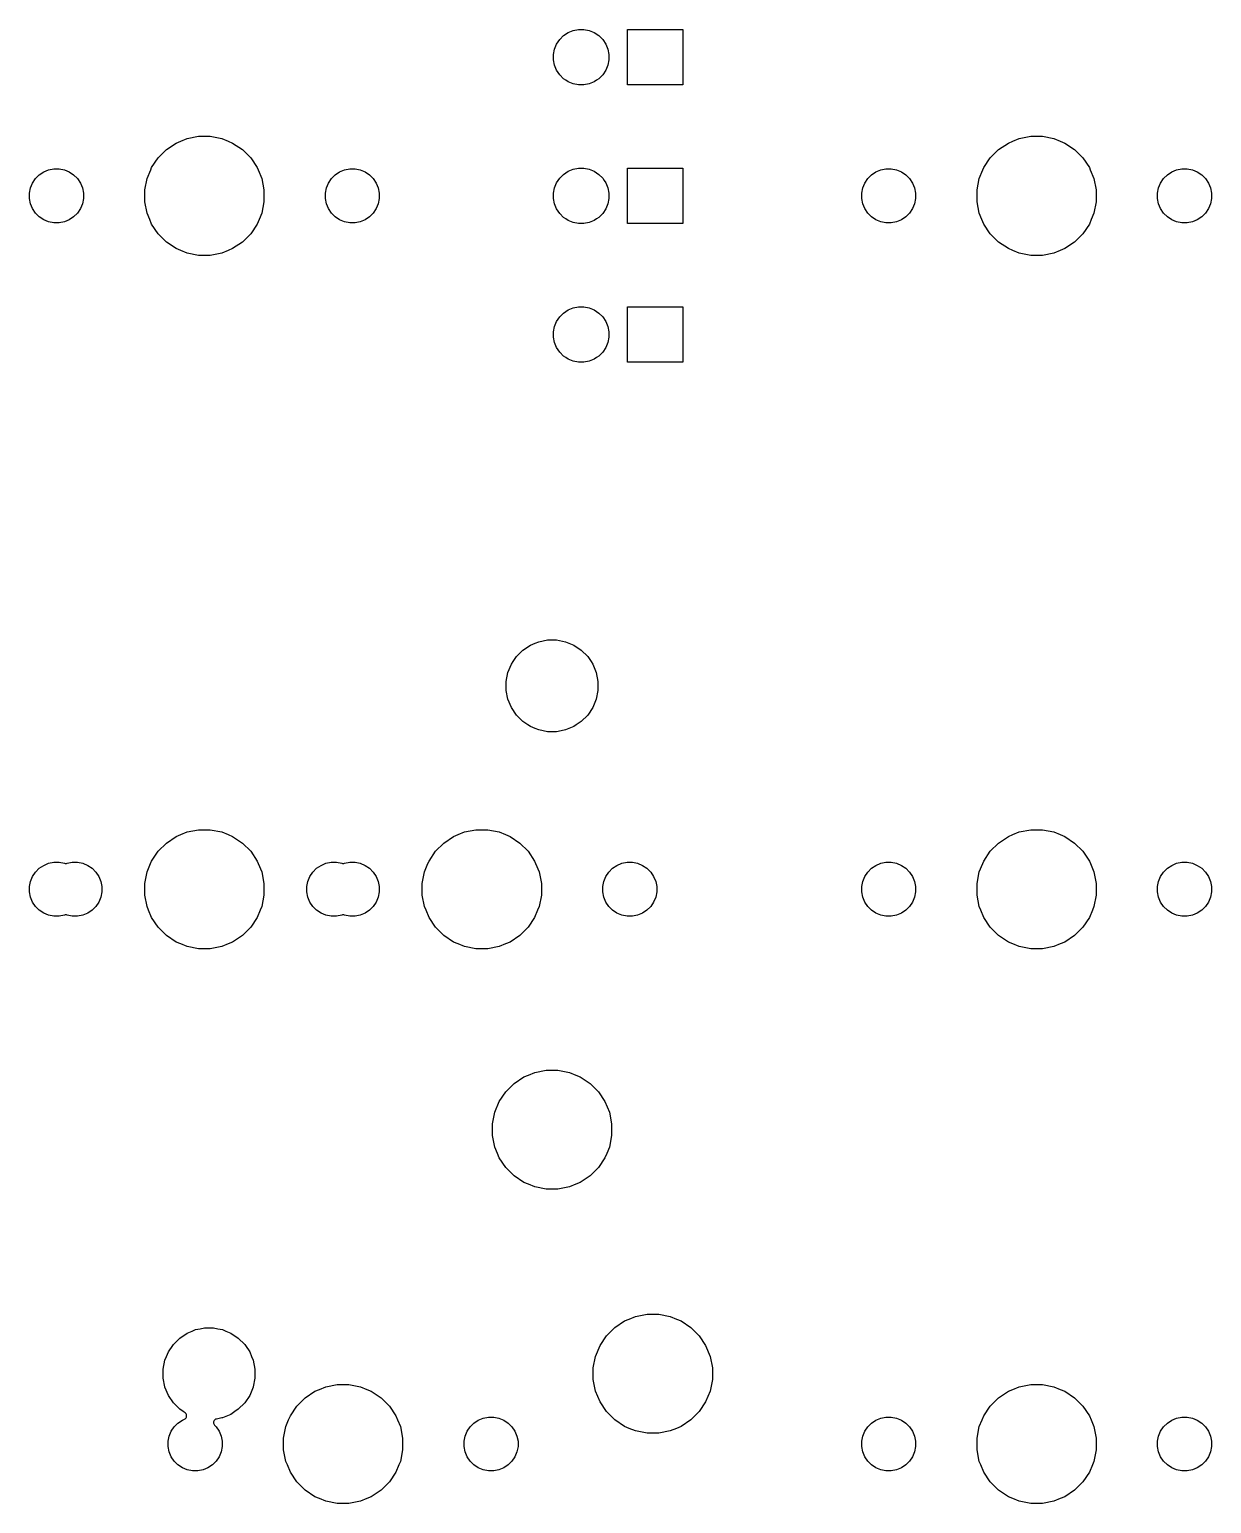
# Model space of a CAD drawing. Extents: x -9 to 373, y -109 to 13.
# Drawn here: x 332.1 to 372.7, y -44.9 to 5.7 of the extents above; entities that cross this region are included whole.
import ezdxf

# ---------------------------------------------------------------- set-up
doc = ezdxf.new("R2010")
doc.units = 0
doc.layers.add('BLACK', color=7, linetype='CONTINUOUS')

msp = doc.modelspace()

# ---------------------------------------------------------------- linework, layer by layer
at = {"layer": 'BLACK', "linetype": 'CONTINUOUS'}
for p, q in [((350.469, 5.50119), (350.625, 5.60527)), ((350.625, 5.60527), (350.798, 5.67695)), ((350.625, 5.60527), (350.625, 5.60527)), ((350.798, 5.67695), (350.982, 5.7135)), ((350.982, 5.7135), (351.169, 5.7135)), ((351.169, 5.7135), (351.353, 5.67695)), ((351.353, 5.67695), (351.526, 5.60527)), ((351.526, 5.60527), (351.526, 5.60527)), ((351.526, 5.60527), (351.682, 5.50119)), ((352.665, 3.8115), (352.665, 5.7135)), ((352.665, 5.7135), (354.567, 5.7135)), ((354.567, 5.7135), (354.567, 3.8115)), ((350.161, 5.03989), (350.233, 5.21297)), ((350.233, 5.21297), (350.337, 5.36872)), ((350.337, 5.36873), (350.469, 5.50119)), ((350.337, 5.36872), (350.337, 5.36873)), ((351.682, 5.50119), (351.814, 5.36873)), ((351.814, 5.36873), (351.814, 5.36872)), ((351.814, 5.36872), (351.918, 5.21297)), ((351.918, 5.21297), (351.99, 5.03989)), ((350.125, 4.85617), (350.161, 5.03989)), ((350.125, 4.66883), (350.125, 4.85617)), ((350.161, 4.4851), (350.125, 4.66883)), ((351.99, 5.03989), (352.027, 4.85617)), ((352.027, 4.66883), (351.99, 4.4851)), ((352.027, 4.85617), (352.027, 4.66883)), ((350.233, 4.31203), (350.161, 4.4851)), ((350.337, 4.15627), (350.233, 4.31203)), ((350.233, 4.31203), (350.233, 4.31203)), ((350.469, 4.02381), (350.337, 4.15627)), ((351.814, 4.15627), (351.682, 4.02381)), ((351.918, 4.31203), (351.814, 4.15627)), ((351.99, 4.4851), (351.918, 4.31203)), ((351.918, 4.31203), (351.918, 4.31203)), ((350.548, 3.97142), (350.469, 4.02381)), ((350.625, 3.91973), (350.548, 3.97142)), ((350.798, 3.84805), (350.625, 3.91973)), ((350.982, 3.8115), (350.798, 3.84805)), ((351.169, 3.8115), (350.982, 3.8115)), ((351.353, 3.84805), (351.169, 3.8115)), ((351.526, 3.91973), (351.353, 3.84805)), ((351.603, 3.97142), (351.526, 3.91973)), ((351.682, 4.02381), (351.603, 3.97142)), ((354.567, 3.8115), (352.665, 3.8115)), ((337.541, 1.96632), (337.936, 2.0449)), ((337.936, 2.0449), (338.339, 2.0449)), ((338.339, 2.0449), (338.734, 1.96632)), ((366.116, 1.96632), (366.511, 2.0449)), ((366.511, 2.0449), (366.914, 2.0449)), ((366.914, 2.0449), (367.309, 1.96632)), ((336.549, 1.30355), (336.834, 1.58838)), ((336.834, 1.58838), (337.169, 1.81217)), ((337.169, 1.81217), (337.323, 1.87602)), ((337.323, 1.87602), (337.541, 1.96632)), ((338.734, 1.96632), (338.952, 1.87602)), ((338.952, 1.87602), (339.106, 1.81217)), ((339.106, 1.81217), (339.441, 1.58838)), ((339.441, 1.58838), (339.726, 1.30355)), ((365.124, 1.30355), (365.409, 1.58838)), ((365.409, 1.58838), (365.744, 1.81217)), ((365.744, 1.81217), (365.898, 1.87602)), ((365.898, 1.87602), (366.116, 1.96632)), ((367.309, 1.96632), (367.527, 1.87602)), ((367.527, 1.87602), (367.681, 1.81217)), ((367.681, 1.81217), (368.016, 1.58838)), ((368.016, 1.58838), (368.301, 1.30355)), ((336.325, 0.968623), (336.549, 1.30355)), ((339.726, 1.30355), (339.95, 0.968623)), ((364.9, 0.968623), (365.124, 1.30355)), ((368.301, 1.30355), (368.525, 0.968623)), ((332.237, 0.438626), (332.338, 0.590291)), ((332.338, 0.590291), (332.467, 0.719272)), ((332.467, 0.719272), (332.619, 0.820611)), ((332.619, 0.820611), (332.787, 0.890415)), ((332.787, 0.890415), (332.966, 0.926)), ((332.966, 0.926), (333.149, 0.926)), ((333.149, 0.926), (333.328, 0.890415)), ((333.328, 0.890415), (333.496, 0.820611)), ((333.496, 0.820611), (333.648, 0.719272)), ((333.648, 0.719272), (333.777, 0.590291)), ((333.777, 0.590291), (333.878, 0.438626)), ((336.093, 0.201406), (336.171, 0.596474)), ((336.171, 0.596474), (336.293, 0.890414)), ((336.293, 0.890414), (336.325, 0.968623)), ((339.95, 0.968623), (339.982, 0.890414)), ((339.982, 0.890414), (340.104, 0.596474)), ((340.104, 0.596474), (340.182, 0.201406)), ((342.397, 0.438626), (342.498, 0.590291)), ((342.498, 0.590291), (342.627, 0.719272)), ((342.627, 0.719272), (342.779, 0.820611)), ((342.779, 0.820611), (342.947, 0.890415)), ((342.947, 0.890415), (343.126, 0.926)), ((343.126, 0.926), (343.309, 0.926)), ((343.309, 0.926), (343.488, 0.890415)), ((343.488, 0.890415), (343.656, 0.820611)), ((343.656, 0.820611), (343.808, 0.719272)), ((343.808, 0.719272), (343.937, 0.590291)), ((343.937, 0.590291), (344.038, 0.438626)), ((350.233, 0.450466), (350.285, 0.527818)), ((350.285, 0.527818), (350.337, 0.606227)), ((350.337, 0.606227), (350.469, 0.73869)), ((350.469, 0.73869), (350.625, 0.842765)), ((350.625, 0.842766), (350.798, 0.914454)), ((350.625, 0.842765), (350.625, 0.842766)), ((350.798, 0.914454), (350.982, 0.951)), ((350.982, 0.951), (351.169, 0.951)), ((351.169, 0.951), (351.353, 0.914454)), ((351.353, 0.914454), (351.526, 0.842766)), ((351.526, 0.842766), (351.526, 0.842765)), ((351.526, 0.842765), (351.682, 0.73869)), ((351.682, 0.73869), (351.814, 0.606227)), ((351.814, 0.606227), (351.867, 0.527818)), ((351.867, 0.527818), (351.918, 0.450466)), ((352.665, -0.951), (352.665, 0.951)), ((352.665, 0.951), (354.567, 0.951)), ((354.567, 0.951), (354.567, -0.951)), ((360.812, 0.438626), (360.913, 0.590291)), ((360.913, 0.590291), (361.042, 0.719272)), ((361.042, 0.719272), (361.194, 0.820611)), ((361.194, 0.820611), (361.362, 0.890415)), ((361.362, 0.890415), (361.541, 0.926)), ((361.541, 0.926), (361.724, 0.926)), ((361.724, 0.926), (361.903, 0.890415)), ((361.903, 0.890415), (362.071, 0.820611)), ((362.071, 0.820611), (362.223, 0.719272)), ((362.223, 0.719272), (362.352, 0.590291)), ((362.352, 0.590291), (362.453, 0.438626)), ((364.668, 0.201406), (364.746, 0.596474)), ((364.746, 0.596474), (364.868, 0.890414)), ((364.868, 0.890414), (364.9, 0.968623)), ((368.525, 0.968623), (368.557, 0.890414)), ((368.557, 0.890414), (368.679, 0.596474)), ((368.679, 0.596474), (368.757, 0.201406)), ((370.972, 0.438626), (371.073, 0.590291)), ((371.073, 0.590291), (371.202, 0.719272)), ((371.202, 0.719272), (371.354, 0.820611)), ((371.354, 0.820611), (371.522, 0.890415)), ((371.522, 0.890415), (371.701, 0.926)), ((371.701, 0.926), (371.884, 0.926)), ((371.884, 0.926), (372.063, 0.890415)), ((372.063, 0.890415), (372.231, 0.820611)), ((372.231, 0.820611), (372.383, 0.719272)), ((372.383, 0.719272), (372.512, 0.590291)), ((372.512, 0.590291), (372.613, 0.438626)), ((332.131, 0.091203), (332.167, 0.270104)), ((332.131, -0.091203), (332.131, 0.091203)), ((332.167, 0.270104), (332.237, 0.438626)), ((333.878, 0.438626), (333.948, 0.270104)), ((333.948, 0.270104), (333.983, 0.091203)), ((333.983, 0.091203), (333.983, -0.091203)), ((336.093, -0.201406), (336.093, 0.201406)), ((340.182, 0.201406), (340.182, -0.201406)), ((342.291, 0.091203), (342.327, 0.270104)), ((342.291, -0.091203), (342.291, 0.091203)), ((342.327, 0.270104), (342.397, 0.438626)), ((344.038, 0.438626), (344.108, 0.270104)), ((344.108, 0.270104), (344.143, 0.091203)), ((344.143, 0.091203), (344.143, -0.091203)), ((350.125, 0.093667), (350.161, 0.277395)), ((350.125, -0.093667), (350.125, 0.093667)), ((350.161, 0.277395), (350.233, 0.450466)), ((351.918, 0.450466), (351.99, 0.277395)), ((351.99, 0.277395), (352.027, 0.093667)), ((352.027, 0.093667), (352.027, -0.093667)), ((360.707, 0.091203), (360.742, 0.270104)), ((360.707, -0.091203), (360.707, 0.091203)), ((360.742, 0.270104), (360.812, 0.438626)), ((362.453, 0.438626), (362.523, 0.270104)), ((362.523, 0.270104), (362.558, 0.091203)), ((362.558, 0.091203), (362.558, -0.091203)), ((364.668, -0.201406), (364.668, 0.201406)), ((368.757, 0.201406), (368.757, -0.201406)), ((370.866, 0.091203), (370.902, 0.270104)), ((370.866, -0.091203), (370.866, 0.091203)), ((370.902, 0.270104), (370.972, 0.438626)), ((372.613, 0.438626), (372.683, 0.270104)), ((372.683, 0.270104), (372.719, 0.091203)), ((372.719, 0.091203), (372.719, -0.091203)), ((332.167, -0.270104), (332.131, -0.091203)), ((332.237, -0.438626), (332.167, -0.270104)), ((332.338, -0.590291), (332.237, -0.438626)), ((333.878, -0.438626), (333.777, -0.590291)), ((333.948, -0.270104), (333.878, -0.438626)), ((333.983, -0.091203), (333.948, -0.270104)), ((336.171, -0.596474), (336.093, -0.201406)), ((340.182, -0.201406), (340.104, -0.596474)), ((342.327, -0.270104), (342.291, -0.091203)), ((342.397, -0.438626), (342.327, -0.270104)), ((342.498, -0.590291), (342.397, -0.438626)), ((344.038, -0.438626), (343.937, -0.590291)), ((344.108, -0.270104), (344.038, -0.438626)), ((344.143, -0.091203), (344.108, -0.270104)), ((350.161, -0.277395), (350.125, -0.093667)), ((350.233, -0.450466), (350.161, -0.277395)), ((350.233, -0.450467), (350.233, -0.450466)), ((350.337, -0.606227), (350.233, -0.450467)), ((351.918, -0.450467), (351.814, -0.606227)), ((351.99, -0.277395), (351.918, -0.450466)), ((351.918, -0.450466), (351.918, -0.450467)), ((352.027, -0.093667), (351.99, -0.277395)), ((360.742, -0.270104), (360.707, -0.091203)), ((360.812, -0.438626), (360.742, -0.270104)), ((360.913, -0.590291), (360.812, -0.438626)), ((362.453, -0.438626), (362.352, -0.590291)), ((362.523, -0.270104), (362.453, -0.438626)), ((362.558, -0.091203), (362.523, -0.270104)), ((364.746, -0.596474), (364.668, -0.201406)), ((368.757, -0.201406), (368.679, -0.596474)), ((370.902, -0.270104), (370.866, -0.091203)), ((370.972, -0.438626), (370.902, -0.270104)), ((371.073, -0.590291), (370.972, -0.438626)), ((372.613, -0.438626), (372.512, -0.590291)), ((372.683, -0.270104), (372.613, -0.438626)), ((372.719, -0.091203), (372.683, -0.270104)), ((332.467, -0.719272), (332.338, -0.590291)), ((332.619, -0.820611), (332.467, -0.719272)), ((332.787, -0.890415), (332.619, -0.820611)), ((332.966, -0.926), (332.787, -0.890415)), ((333.149, -0.926), (332.966, -0.926)), ((333.328, -0.890415), (333.149, -0.926)), ((333.496, -0.820611), (333.328, -0.890415)), ((333.648, -0.719272), (333.496, -0.820611)), ((333.777, -0.590291), (333.648, -0.719272)), ((336.261, -0.814474), (336.171, -0.596474)), ((336.325, -0.968623), (336.261, -0.814474)), ((336.549, -1.30355), (336.325, -0.968623)), ((339.95, -0.968623), (339.726, -1.30355)), ((340.014, -0.814474), (339.95, -0.968623)), ((340.104, -0.596474), (340.014, -0.814474)), ((342.627, -0.719272), (342.498, -0.590291)), ((342.779, -0.820611), (342.627, -0.719272)), ((342.947, -0.890415), (342.779, -0.820611)), ((343.126, -0.926), (342.947, -0.890415)), ((343.309, -0.926), (343.126, -0.926)), ((343.488, -0.890415), (343.309, -0.926)), ((343.656, -0.820611), (343.488, -0.890415)), ((343.808, -0.719272), (343.656, -0.820611)), ((343.937, -0.590291), (343.808, -0.719272)), ((350.469, -0.73869), (350.337, -0.606227)), ((350.548, -0.791081), (350.469, -0.73869)), ((350.625, -0.842766), (350.548, -0.791081)), ((350.798, -0.914454), (350.625, -0.842766)), ((350.982, -0.951), (350.798, -0.914454)), ((351.169, -0.951), (350.982, -0.951)), ((351.353, -0.914454), (351.169, -0.951)), ((351.526, -0.842766), (351.353, -0.914454)), ((351.603, -0.791081), (351.526, -0.842766)), ((351.682, -0.73869), (351.603, -0.791081)), ((351.814, -0.606227), (351.682, -0.73869)), ((354.567, -0.951), (352.665, -0.951)), ((361.042, -0.719272), (360.913, -0.590291)), ((361.194, -0.820611), (361.042, -0.719272)), ((361.362, -0.890415), (361.194, -0.820611)), ((361.541, -0.926), (361.362, -0.890415)), ((361.724, -0.926), (361.541, -0.926)), ((361.903, -0.890415), (361.724, -0.926)), ((362.071, -0.820611), (361.903, -0.890415)), ((362.223, -0.719272), (362.071, -0.820611)), ((362.352, -0.590291), (362.223, -0.719272)), ((364.836, -0.814474), (364.746, -0.596474)), ((364.9, -0.968623), (364.836, -0.814474)), ((365.124, -1.30355), (364.9, -0.968623)), ((368.525, -0.968623), (368.301, -1.30355)), ((368.589, -0.814474), (368.525, -0.968623)), ((368.679, -0.596474), (368.589, -0.814474)), ((371.202, -0.719272), (371.073, -0.590291)), ((371.354, -0.820611), (371.202, -0.719272)), ((371.522, -0.890415), (371.354, -0.820611)), ((371.701, -0.926), (371.522, -0.890415)), ((371.884, -0.926), (371.701, -0.926)), ((372.063, -0.890415), (371.884, -0.926)), ((372.231, -0.820611), (372.063, -0.890415)), ((372.383, -0.719272), (372.231, -0.820611)), ((372.512, -0.590291), (372.383, -0.719272)), ((336.834, -1.58838), (336.549, -1.30355)), ((339.726, -1.30355), (339.441, -1.58838)), ((365.409, -1.58838), (365.124, -1.30355)), ((368.301, -1.30355), (368.016, -1.58838)), ((337.169, -1.81217), (336.834, -1.58838)), ((337.323, -1.87602), (337.169, -1.81217)), ((337.541, -1.96632), (337.323, -1.87602)), ((337.936, -2.0449), (337.541, -1.96632)), ((338.734, -1.96632), (338.339, -2.0449)), ((338.952, -1.87602), (338.734, -1.96632)), ((339.106, -1.81217), (338.952, -1.87602)), ((339.441, -1.58838), (339.106, -1.81217)), ((365.744, -1.81217), (365.409, -1.58838)), ((365.898, -1.87602), (365.744, -1.81217)), ((366.116, -1.96632), (365.898, -1.87602)), ((366.511, -2.0449), (366.116, -1.96632)), ((367.309, -1.96632), (366.914, -2.0449)), ((367.527, -1.87602), (367.309, -1.96632)), ((367.681, -1.81217), (367.527, -1.87602)), ((368.016, -1.58838), (367.681, -1.81217)), ((338.339, -2.0449), (337.936, -2.0449)), ((366.914, -2.0449), (366.511, -2.0449)), ((350.337, -4.15627), (350.469, -4.02381)), ((350.469, -4.02381), (350.625, -3.91973)), ((350.625, -3.91973), (350.798, -3.84805)), ((350.625, -3.91973), (350.625, -3.91973)), ((350.798, -3.84805), (350.982, -3.8115)), ((350.982, -3.8115), (351.169, -3.8115)), ((351.169, -3.8115), (351.353, -3.84805)), ((351.353, -3.84805), (351.526, -3.91973)), ((351.526, -3.91973), (351.526, -3.91973)), ((351.526, -3.91973), (351.682, -4.02381)), ((351.682, -4.02381), (351.814, -4.15627)), ((352.665, -5.7135), (352.665, -3.8115)), ((352.665, -3.8115), (354.567, -3.8115)), ((354.567, -3.8115), (354.567, -5.7135)), ((350.125, -4.66883), (350.161, -4.4851)), ((350.161, -4.4851), (350.233, -4.31203)), ((350.233, -4.31203), (350.337, -4.15627)), ((350.337, -4.15627), (350.337, -4.15627)), ((351.814, -4.15627), (351.814, -4.15627)), ((351.814, -4.15627), (351.918, -4.31203)), ((351.918, -4.31203), (351.99, -4.4851)), ((351.99, -4.4851), (352.027, -4.66883)), ((350.125, -4.85617), (350.125, -4.66883)), ((350.161, -5.03989), (350.125, -4.85617)), ((350.233, -5.21297), (350.161, -5.03989)), ((351.99, -5.03989), (351.918, -5.21297)), ((352.027, -4.85617), (351.99, -5.03989)), ((352.027, -4.66883), (352.027, -4.85617)), ((350.337, -5.36873), (350.233, -5.21297)), ((350.233, -5.21297), (350.233, -5.21297)), ((350.469, -5.50119), (350.337, -5.36873)), ((350.548, -5.55358), (350.469, -5.50119)), ((350.625, -5.60527), (350.548, -5.55358)), ((351.603, -5.55358), (351.526, -5.60527)), ((351.682, -5.50119), (351.603, -5.55358)), ((351.814, -5.36873), (351.682, -5.50119)), ((351.918, -5.21297), (351.814, -5.36873)), ((351.918, -5.21297), (351.918, -5.21297)), ((350.798, -5.67695), (350.625, -5.60527)), ((350.982, -5.7135), (350.798, -5.67695)), ((351.169, -5.7135), (350.982, -5.7135)), ((351.353, -5.67695), (351.169, -5.7135)), ((351.526, -5.60527), (351.353, -5.67695)), ((354.567, -5.7135), (352.665, -5.7135)), ((348.852, -15.8235), (349.071, -15.6041)), ((349.071, -15.6041), (349.329, -15.4318)), ((349.329, -15.4318), (349.497, -15.3622)), ((349.329, -15.4318), (349.329, -15.4318)), ((349.497, -15.3622), (349.616, -15.313)), ((349.616, -15.313), (349.92, -15.2525)), ((349.92, -15.2525), (350.231, -15.2525)), ((350.231, -15.2525), (350.535, -15.313)), ((350.535, -15.313), (350.654, -15.3622)), ((350.654, -15.3622), (350.822, -15.4318)), ((350.822, -15.4318), (350.822, -15.4318)), ((350.822, -15.4318), (351.08, -15.6041)), ((351.08, -15.6041), (351.299, -15.8235)), ((348.561, -16.3681), (348.68, -16.0815)), ((348.68, -16.0815), (348.737, -15.9959)), ((348.737, -15.9959), (348.852, -15.8235)), ((351.299, -15.8235), (351.414, -15.9959)), ((351.414, -15.9959), (351.471, -16.0815)), ((351.471, -16.0815), (351.59, -16.3681)), ((348.5, -16.6724), (348.561, -16.3681)), ((348.5, -16.9826), (348.5, -16.6724)), ((351.59, -16.3681), (351.65, -16.6724)), ((351.65, -16.6724), (351.65, -16.9826)), ((348.561, -17.2869), (348.5, -16.9826)), ((351.65, -16.9826), (351.59, -17.2869)), ((348.68, -17.5735), (348.561, -17.2869)), ((348.852, -17.8315), (348.68, -17.5735)), ((348.68, -17.5735), (348.68, -17.5735)), ((351.471, -17.5735), (351.299, -17.8315)), ((351.59, -17.2869), (351.471, -17.5735)), ((351.471, -17.5735), (351.471, -17.5735)), ((349.071, -18.0509), (348.852, -17.8315)), ((349.244, -18.1661), (349.071, -18.0509)), ((349.329, -18.2232), (349.244, -18.1661)), ((349.497, -18.2928), (349.329, -18.2232)), ((350.822, -18.2232), (350.654, -18.2928)), ((350.907, -18.1661), (350.822, -18.2232)), ((351.08, -18.0509), (350.907, -18.1661)), ((351.299, -17.8315), (351.08, -18.0509)), ((349.616, -18.342), (349.497, -18.2928)), ((349.768, -18.3722), (349.616, -18.342)), ((349.92, -18.4025), (349.768, -18.3722)), ((350.231, -18.4025), (349.92, -18.4025)), ((350.383, -18.3722), (350.231, -18.4025)), ((350.535, -18.342), (350.383, -18.3722)), ((350.654, -18.2928), (350.535, -18.342)), ((336.549, -22.509), (336.834, -22.2241)), ((336.834, -22.2241), (337.169, -22.0003)), ((337.169, -22.0003), (337.323, -21.9365)), ((337.323, -21.9365), (337.541, -21.8462)), ((337.541, -21.8462), (337.936, -21.7676)), ((337.936, -21.7676), (338.339, -21.7676)), ((338.339, -21.7676), (338.734, -21.8462)), ((338.734, -21.8462), (338.952, -21.9365)), ((338.952, -21.9365), (339.106, -22.0003)), ((339.106, -22.0003), (339.441, -22.2241)), ((339.441, -22.2241), (339.726, -22.509)), ((346.074, -22.509), (346.359, -22.2241)), ((346.359, -22.2241), (346.694, -22.0003)), ((346.694, -22.0003), (346.848, -21.9365)), ((346.848, -21.9365), (347.066, -21.8462)), ((347.066, -21.8462), (347.461, -21.7676)), ((347.461, -21.7676), (347.864, -21.7676)), ((347.864, -21.7676), (348.259, -21.8462)), ((348.259, -21.8462), (348.477, -21.9365)), ((348.477, -21.9365), (348.631, -22.0003)), ((348.631, -22.0003), (348.966, -22.2241)), ((348.966, -22.2241), (349.251, -22.509)), ((365.124, -22.509), (365.409, -22.2241)), ((365.409, -22.2241), (365.744, -22.0003)), ((365.744, -22.0003), (365.898, -21.9365)), ((365.898, -21.9365), (366.116, -21.8462)), ((366.116, -21.8462), (366.511, -21.7676)), ((366.511, -21.7676), (366.914, -21.7676)), ((366.914, -21.7676), (367.309, -21.8462)), ((367.309, -21.8462), (367.527, -21.9365)), ((367.527, -21.9365), (367.681, -22.0003)), ((367.681, -22.0003), (368.016, -22.2241)), ((368.016, -22.2241), (368.301, -22.509)), ((336.325, -22.8439), (336.549, -22.509)), ((339.726, -22.509), (339.95, -22.8439)), ((345.85, -22.8439), (346.074, -22.509)), ((349.251, -22.509), (349.475, -22.8439)), ((364.9, -22.8439), (365.124, -22.509)), ((368.301, -22.509), (368.525, -22.8439)), ((332.237, -23.3739), (332.338, -23.2222)), ((332.338, -23.2222), (332.467, -23.0932)), ((332.467, -23.0932), (332.619, -22.9919)), ((332.619, -22.9919), (332.787, -22.9221)), ((332.787, -22.9221), (332.966, -22.8865)), ((332.966, -22.8865), (333.149, -22.8865)), ((333.149, -22.8865), (333.328, -22.9221)), ((333.328, -22.9221), (333.328, -22.9221)), ((333.328, -22.9221), (333.328, -22.9222)), ((333.328, -22.9222), (333.351, -22.929)), ((333.351, -22.929), (333.375, -22.9314)), ((333.375, -22.9314), (333.399, -22.929)), ((333.399, -22.929), (333.422, -22.9222)), ((333.422, -22.9221), (333.601, -22.8865)), ((333.422, -22.9222), (333.422, -22.9221)), ((333.422, -22.9221), (333.422, -22.9221)), ((333.601, -22.8865), (333.784, -22.8865)), ((333.784, -22.8865), (333.963, -22.9221)), ((333.963, -22.9221), (334.131, -22.9919)), ((334.131, -22.9919), (334.283, -23.0932)), ((334.283, -23.0932), (334.412, -23.2222)), ((334.412, -23.2222), (334.513, -23.3739)), ((336.093, -23.6111), (336.171, -23.216)), ((336.171, -23.216), (336.29, -22.929)), ((336.29, -22.929), (336.325, -22.8439)), ((339.95, -22.8439), (339.985, -22.929)), ((339.985, -22.929), (340.104, -23.216)), ((340.104, -23.216), (340.182, -23.6111)), ((341.762, -23.3739), (341.863, -23.2222)), ((341.863, -23.2222), (341.992, -23.0932)), ((341.992, -23.0932), (342.144, -22.9919)), ((342.144, -22.9919), (342.312, -22.9221)), ((342.312, -22.9221), (342.491, -22.8865)), ((342.491, -22.8865), (342.674, -22.8865)), ((342.674, -22.8865), (342.853, -22.9221)), ((342.853, -22.9221), (342.853, -22.9221)), ((342.853, -22.9221), (342.853, -22.9222)), ((342.853, -22.9222), (342.876, -22.929)), ((342.876, -22.929), (342.9, -22.9314)), ((342.9, -22.9314), (342.924, -22.929)), ((342.924, -22.929), (342.947, -22.9222)), ((342.947, -22.9221), (343.126, -22.8865)), ((342.947, -22.9222), (342.947, -22.9221)), ((342.947, -22.9221), (342.947, -22.9221)), ((343.126, -22.8865), (343.309, -22.8865)), ((343.309, -22.8865), (343.488, -22.9221)), ((343.488, -22.9221), (343.656, -22.9919)), ((343.656, -22.9919), (343.808, -23.0932)), ((343.808, -23.0932), (343.937, -23.2222)), ((343.937, -23.2222), (344.038, -23.3739)), ((345.618, -23.6111), (345.696, -23.216)), ((345.696, -23.216), (345.815, -22.929)), ((345.815, -22.929), (345.85, -22.8439)), ((349.475, -22.8439), (349.51, -22.929)), ((349.51, -22.929), (349.629, -23.216)), ((349.629, -23.216), (349.707, -23.6111)), ((351.922, -23.3739), (352.023, -23.2222)), ((352.023, -23.2222), (352.152, -23.0932)), ((352.152, -23.0932), (352.304, -22.9919)), ((352.304, -22.9919), (352.472, -22.9221)), ((352.472, -22.9221), (352.651, -22.8865)), ((352.651, -22.8865), (352.834, -22.8865)), ((352.834, -22.8865), (353.013, -22.9221)), ((353.013, -22.9221), (353.181, -22.9919)), ((353.181, -22.9919), (353.333, -23.0932)), ((353.333, -23.0932), (353.462, -23.2222)), ((353.462, -23.2222), (353.563, -23.3739)), ((360.812, -23.3739), (360.913, -23.2222)), ((360.913, -23.2222), (361.042, -23.0932)), ((361.042, -23.0932), (361.194, -22.9919)), ((361.194, -22.9919), (361.362, -22.9221)), ((361.362, -22.9221), (361.541, -22.8865)), ((361.541, -22.8865), (361.724, -22.8865)), ((361.724, -22.8865), (361.903, -22.9221)), ((361.903, -22.9221), (362.071, -22.9919)), ((362.071, -22.9919), (362.223, -23.0932)), ((362.223, -23.0932), (362.352, -23.2222)), ((362.352, -23.2222), (362.453, -23.3739)), ((364.668, -23.6111), (364.746, -23.216)), ((364.746, -23.216), (364.865, -22.929)), ((364.865, -22.929), (364.9, -22.8439)), ((368.525, -22.8439), (368.56, -22.929)), ((368.56, -22.929), (368.679, -23.216)), ((368.679, -23.216), (368.757, -23.6111)), ((370.972, -23.3739), (371.073, -23.2222)), ((371.073, -23.2222), (371.202, -23.0932)), ((371.202, -23.0932), (371.354, -22.9919)), ((371.354, -22.9919), (371.522, -22.9221)), ((371.522, -22.9221), (371.701, -22.8865)), ((371.701, -22.8865), (371.884, -22.8865)), ((371.884, -22.8865), (372.063, -22.9221)), ((372.063, -22.9221), (372.231, -22.9919)), ((372.231, -22.9919), (372.383, -23.0932)), ((372.383, -23.0932), (372.512, -23.2222)), ((372.512, -23.2222), (372.613, -23.3739)), ((332.131, -23.7213), (332.167, -23.5424)), ((332.131, -23.9037), (332.131, -23.7213)), ((332.167, -23.5424), (332.237, -23.3739)), ((334.513, -23.3739), (334.583, -23.5424)), ((334.583, -23.5424), (334.618, -23.7213)), ((334.618, -23.7213), (334.618, -23.9037)), ((336.093, -24.0139), (336.093, -23.6111)), ((340.182, -23.6111), (340.182, -24.0139)), ((341.656, -23.7213), (341.692, -23.5424)), ((341.656, -23.9037), (341.656, -23.7213)), ((341.692, -23.5424), (341.762, -23.3739)), ((344.038, -23.3739), (344.108, -23.5424)), ((344.108, -23.5424), (344.143, -23.7213)), ((344.143, -23.7213), (344.143, -23.9037)), ((345.618, -24.0139), (345.618, -23.6111)), ((349.707, -23.6111), (349.707, -24.0139)), ((351.816, -23.7213), (351.852, -23.5424)), ((351.816, -23.9037), (351.816, -23.7213)), ((351.852, -23.5424), (351.922, -23.3739)), ((353.563, -23.3739), (353.633, -23.5424)), ((353.633, -23.5424), (353.668, -23.7213)), ((353.668, -23.7213), (353.668, -23.9037)), ((360.707, -23.7213), (360.742, -23.5424)), ((360.707, -23.9037), (360.707, -23.7213)), ((360.742, -23.5424), (360.812, -23.3739)), ((362.453, -23.3739), (362.523, -23.5424)), ((362.523, -23.5424), (362.558, -23.7213)), ((362.558, -23.7213), (362.558, -23.9037)), ((364.668, -24.0139), (364.668, -23.6111)), ((368.757, -23.6111), (368.757, -24.0139)), ((370.866, -23.7213), (370.902, -23.5424)), ((370.866, -23.9037), (370.866, -23.7213)), ((370.902, -23.5424), (370.972, -23.3739)), ((372.613, -23.3739), (372.683, -23.5424)), ((372.683, -23.5424), (372.719, -23.7213)), ((372.719, -23.7213), (372.719, -23.9037)), ((332.167, -24.0826), (332.131, -23.9037)), ((332.237, -24.2511), (332.167, -24.0826)), ((332.338, -24.4028), (332.237, -24.2511)), ((334.513, -24.2511), (334.412, -24.4028)), ((334.583, -24.0826), (334.513, -24.2511)), ((334.618, -23.9037), (334.583, -24.0826)), ((336.171, -24.409), (336.093, -24.0139)), ((340.182, -24.0139), (340.104, -24.409)), ((341.692, -24.0826), (341.656, -23.9037)), ((341.762, -24.2511), (341.692, -24.0826)), ((341.863, -24.4028), (341.762, -24.2511)), ((344.038, -24.2511), (343.937, -24.4028)), ((344.108, -24.0826), (344.038, -24.2511)), ((344.143, -23.9037), (344.108, -24.0826)), ((345.696, -24.409), (345.618, -24.0139)), ((349.707, -24.0139), (349.629, -24.409)), ((351.852, -24.0826), (351.816, -23.9037)), ((351.922, -24.2511), (351.852, -24.0826)), ((352.023, -24.4028), (351.922, -24.2511)), ((353.563, -24.2511), (353.462, -24.4028)), ((353.633, -24.0826), (353.563, -24.2511)), ((353.668, -23.9037), (353.633, -24.0826)), ((360.742, -24.0826), (360.707, -23.9037)), ((360.812, -24.2511), (360.742, -24.0826)), ((360.913, -24.4028), (360.812, -24.2511)), ((362.453, -24.2511), (362.352, -24.4028)), ((362.523, -24.0826), (362.453, -24.2511)), ((362.558, -23.9037), (362.523, -24.0826)), ((364.746, -24.409), (364.668, -24.0139)), ((368.757, -24.0139), (368.679, -24.409)), ((370.902, -24.0826), (370.866, -23.9037)), ((370.972, -24.2511), (370.902, -24.0826)), ((371.073, -24.4028), (370.972, -24.2511)), ((372.613, -24.2511), (372.512, -24.4028)), ((372.683, -24.0826), (372.613, -24.2511)), ((372.719, -23.9037), (372.683, -24.0826)), ((332.467, -24.5318), (332.338, -24.4028)), ((332.619, -24.6331), (332.467, -24.5318)), ((332.787, -24.7029), (332.619, -24.6331)), ((332.966, -24.7385), (332.787, -24.7029)), ((333.149, -24.7385), (332.966, -24.7385)), ((333.328, -24.7029), (333.149, -24.7385)), ((333.351, -24.696), (333.328, -24.7028)), ((333.328, -24.7028), (333.328, -24.7029)), ((333.328, -24.7029), (333.328, -24.7029)), ((333.375, -24.6936), (333.351, -24.696)), ((333.399, -24.696), (333.375, -24.6936)), ((333.422, -24.7028), (333.399, -24.696)), ((333.422, -24.7029), (333.422, -24.7028)), ((333.601, -24.7385), (333.422, -24.7029)), ((333.422, -24.7029), (333.422, -24.7029)), ((333.784, -24.7385), (333.601, -24.7385)), ((333.963, -24.7029), (333.784, -24.7385)), ((334.131, -24.6331), (333.963, -24.7029)), ((334.283, -24.5318), (334.131, -24.6331)), ((334.412, -24.4028), (334.283, -24.5318)), ((336.222, -24.5318), (336.171, -24.409)), ((336.325, -24.7811), (336.222, -24.5318)), ((336.549, -25.116), (336.325, -24.7811)), ((339.95, -24.7811), (339.726, -25.116)), ((340.053, -24.5318), (339.95, -24.7811)), ((340.104, -24.409), (340.053, -24.5318)), ((341.992, -24.5318), (341.863, -24.4028)), ((342.144, -24.6331), (341.992, -24.5318)), ((342.312, -24.7029), (342.144, -24.6331)), ((342.491, -24.7385), (342.312, -24.7029)), ((342.674, -24.7385), (342.491, -24.7385)), ((342.853, -24.7029), (342.674, -24.7385)), ((342.876, -24.696), (342.853, -24.7028)), ((342.853, -24.7028), (342.853, -24.7029)), ((342.853, -24.7029), (342.853, -24.7029)), ((342.9, -24.6936), (342.876, -24.696)), ((342.924, -24.696), (342.9, -24.6936)), ((342.947, -24.7028), (342.924, -24.696)), ((342.947, -24.7029), (342.947, -24.7028)), ((343.126, -24.7385), (342.947, -24.7029)), ((342.947, -24.7029), (342.947, -24.7029)), ((343.309, -24.7385), (343.126, -24.7385)), ((343.488, -24.7029), (343.309, -24.7385)), ((343.656, -24.6331), (343.488, -24.7029)), ((343.808, -24.5318), (343.656, -24.6331)), ((343.937, -24.4028), (343.808, -24.5318)), ((345.747, -24.5318), (345.696, -24.409)), ((345.85, -24.7811), (345.747, -24.5318)), ((346.074, -25.116), (345.85, -24.7811)), ((349.475, -24.7811), (349.251, -25.116)), ((349.578, -24.5318), (349.475, -24.7811)), ((349.629, -24.409), (349.578, -24.5318)), ((352.152, -24.5318), (352.023, -24.4028)), ((352.304, -24.6331), (352.152, -24.5318)), ((352.472, -24.7029), (352.304, -24.6331)), ((352.651, -24.7385), (352.472, -24.7029)), ((352.834, -24.7385), (352.651, -24.7385)), ((353.013, -24.7029), (352.834, -24.7385)), ((353.181, -24.6331), (353.013, -24.7029)), ((353.333, -24.5318), (353.181, -24.6331)), ((353.462, -24.4028), (353.333, -24.5318)), ((361.042, -24.5318), (360.913, -24.4028)), ((361.194, -24.6331), (361.042, -24.5318)), ((361.362, -24.7029), (361.194, -24.6331)), ((361.541, -24.7385), (361.362, -24.7029)), ((361.724, -24.7385), (361.541, -24.7385)), ((361.903, -24.7029), (361.724, -24.7385)), ((362.071, -24.6331), (361.903, -24.7029)), ((362.223, -24.5318), (362.071, -24.6331)), ((362.352, -24.4028), (362.223, -24.5318)), ((364.797, -24.5318), (364.746, -24.409)), ((364.9, -24.7811), (364.797, -24.5318)), ((365.124, -25.116), (364.9, -24.7811)), ((368.525, -24.7811), (368.301, -25.116)), ((368.628, -24.5318), (368.525, -24.7811)), ((368.679, -24.409), (368.628, -24.5318)), ((371.202, -24.5318), (371.073, -24.4028)), ((371.354, -24.6331), (371.202, -24.5318)), ((371.522, -24.7029), (371.354, -24.6331)), ((371.701, -24.7385), (371.522, -24.7029)), ((371.884, -24.7385), (371.701, -24.7385)), ((372.063, -24.7029), (371.884, -24.7385)), ((372.231, -24.6331), (372.063, -24.7029)), ((372.383, -24.5318), (372.231, -24.6331)), ((372.512, -24.4028), (372.383, -24.5318)), ((336.834, -25.4009), (336.549, -25.116)), ((339.726, -25.116), (339.441, -25.4009)), ((346.359, -25.4009), (346.074, -25.116)), ((349.251, -25.116), (348.966, -25.4009)), ((365.409, -25.4009), (365.124, -25.116)), ((368.301, -25.116), (368.016, -25.4009)), ((337.169, -25.6247), (336.834, -25.4009)), ((337.323, -25.6885), (337.169, -25.6247)), ((337.541, -25.7788), (337.323, -25.6885)), ((337.936, -25.8574), (337.541, -25.7788)), ((338.734, -25.7788), (338.339, -25.8574)), ((338.952, -25.6885), (338.734, -25.7788)), ((339.106, -25.6247), (338.952, -25.6885)), ((339.441, -25.4009), (339.106, -25.6247)), ((346.694, -25.6247), (346.359, -25.4009)), ((346.848, -25.6885), (346.694, -25.6247)), ((347.066, -25.7788), (346.848, -25.6885)), ((347.461, -25.8574), (347.066, -25.7788)), ((348.259, -25.7788), (347.864, -25.8574)), ((348.477, -25.6885), (348.259, -25.7788)), ((348.631, -25.6247), (348.477, -25.6885)), ((348.966, -25.4009), (348.631, -25.6247)), ((365.744, -25.6247), (365.409, -25.4009)), ((365.898, -25.6885), (365.744, -25.6247)), ((366.116, -25.7788), (365.898, -25.6885)), ((366.511, -25.8574), (366.116, -25.7788)), ((367.309, -25.7788), (366.914, -25.8574)), ((367.527, -25.6885), (367.309, -25.7788)), ((367.681, -25.6247), (367.527, -25.6885)), ((368.016, -25.4009), (367.681, -25.6247)), ((338.339, -25.8574), (337.936, -25.8574)), ((347.864, -25.8574), (347.461, -25.8574)), ((366.914, -25.8574), (366.511, -25.8574)), ((348.772, -30.4791), (349.107, -30.2553)), ((349.107, -30.2553), (349.261, -30.1915)), ((349.261, -30.1915), (349.479, -30.1012)), ((349.479, -30.1012), (349.874, -30.0226)), ((349.874, -30.0226), (350.277, -30.0226)), ((350.277, -30.0226), (350.672, -30.1012)), ((350.672, -30.1012), (350.89, -30.1915)), ((350.89, -30.1915), (351.044, -30.2553)), ((351.044, -30.2553), (351.379, -30.4791)), ((348.263, -31.0989), (348.487, -30.764)), ((348.487, -30.764), (348.772, -30.4791)), ((351.379, -30.4791), (351.664, -30.764)), ((351.664, -30.764), (351.888, -31.0989)), ((348.109, -31.471), (348.263, -31.0989)), ((348.263, -31.0989), (348.263, -31.0989)), ((351.888, -31.0989), (351.888, -31.0989)), ((351.888, -31.0989), (352.042, -31.471)), ((348.031, -31.8661), (348.109, -31.471)), ((348.031, -32.2689), (348.031, -31.8661)), ((352.042, -31.471), (352.12, -31.8661)), ((352.12, -31.8661), (352.12, -32.2689)), ((348.109, -32.664), (348.031, -32.2689)), ((352.12, -32.2689), (352.042, -32.664)), ((348.199, -32.882), (348.109, -32.664)), ((348.263, -33.0361), (348.199, -32.882)), ((351.952, -32.882), (351.888, -33.0361)), ((352.042, -32.664), (351.952, -32.882)), ((348.487, -33.371), (348.263, -33.0361)), ((348.772, -33.6559), (348.487, -33.371)), ((351.664, -33.371), (351.379, -33.6559)), ((351.888, -33.0361), (351.664, -33.371)), ((349.107, -33.8797), (348.772, -33.6559)), ((349.261, -33.9435), (349.107, -33.8797)), ((351.044, -33.8797), (350.89, -33.9435)), ((351.379, -33.6559), (351.044, -33.8797)), ((349.479, -34.0338), (349.261, -33.9435)), ((349.874, -34.1124), (349.479, -34.0338)), ((350.277, -34.1124), (349.874, -34.1124)), ((350.672, -34.0338), (350.277, -34.1124)), ((350.89, -33.9435), (350.672, -34.0338)), ((352.94, -38.4832), (353.335, -38.4046)), ((353.335, -38.4046), (353.738, -38.4046)), ((353.738, -38.4046), (354.133, -38.4832)), ((337.718, -38.9842), (337.837, -38.935)), ((337.837, -38.935), (337.989, -38.9048)), ((337.989, -38.9048), (338.141, -38.8745)), ((338.141, -38.8745), (338.451, -38.8745)), ((338.451, -38.8745), (338.604, -38.9048)), ((338.604, -38.9048), (338.756, -38.935)), ((338.756, -38.935), (338.874, -38.9842)), ((351.948, -39.146), (352.233, -38.8611)), ((352.233, -38.8611), (352.568, -38.6373)), ((352.568, -38.6373), (352.722, -38.5735)), ((352.722, -38.5735), (352.94, -38.4832)), ((354.133, -38.4832), (354.351, -38.5735)), ((354.351, -38.5735), (354.505, -38.6373)), ((354.505, -38.6373), (354.84, -38.8611)), ((354.84, -38.8611), (355.125, -39.146)), ((336.901, -39.7035), (337.049, -39.4809)), ((337.049, -39.4809), (337.073, -39.4455)), ((337.073, -39.4455), (337.292, -39.2261)), ((337.292, -39.2261), (337.55, -39.0538)), ((337.55, -39.0538), (337.718, -38.9842)), ((337.55, -39.0538), (337.55, -39.0538)), ((338.874, -38.9842), (339.042, -39.0538)), ((339.042, -39.0538), (339.042, -39.0538)), ((339.042, -39.0538), (339.3, -39.2261)), ((339.3, -39.2261), (339.52, -39.4455)), ((339.52, -39.4455), (339.543, -39.4809)), ((339.543, -39.4809), (339.692, -39.7035)), ((351.57, -39.853), (351.724, -39.4809)), ((351.724, -39.4809), (351.948, -39.146)), ((351.724, -39.4809), (351.724, -39.4809)), ((355.125, -39.146), (355.348, -39.4809)), ((355.348, -39.4809), (355.348, -39.4809)), ((355.348, -39.4809), (355.503, -39.853)), ((336.721, -40.2944), (336.782, -39.9901)), ((336.782, -39.9901), (336.839, -39.853)), ((336.839, -39.853), (336.901, -39.7035)), ((339.692, -39.7035), (339.754, -39.853)), ((339.754, -39.853), (339.811, -39.9901)), ((339.811, -39.9901), (339.871, -40.2944)), ((351.491, -40.2481), (351.57, -39.853)), ((355.503, -39.853), (355.581, -40.2481)), ((336.721, -40.6046), (336.721, -40.2944)), ((339.871, -40.2944), (339.871, -40.6046)), ((351.491, -40.6509), (351.491, -40.2481)), ((355.581, -40.2481), (355.581, -40.6509)), ((336.779, -40.8962), (336.721, -40.6046)), ((336.782, -40.9089), (336.779, -40.8962)), ((336.901, -41.1955), (336.782, -40.9089)), ((339.811, -40.9089), (339.692, -41.1955)), ((339.813, -40.8962), (339.811, -40.9089)), ((339.871, -40.6046), (339.813, -40.8962)), ((341.931, -41.0503), (342.086, -40.9865)), ((342.086, -40.9865), (342.304, -40.8962)), ((342.304, -40.8962), (342.699, -40.8176)), ((342.699, -40.8176), (343.101, -40.8176)), ((343.101, -40.8176), (343.496, -40.8962)), ((343.496, -40.8962), (343.714, -40.9865)), ((343.714, -40.9865), (343.869, -41.0503)), ((351.57, -41.046), (351.491, -40.6509)), ((355.581, -40.6509), (355.503, -41.046)), ((365.744, -41.0503), (365.898, -40.9865)), ((365.898, -40.9865), (366.116, -40.8962)), ((366.116, -40.8962), (366.511, -40.8176)), ((366.511, -40.8176), (366.914, -40.8176)), ((366.914, -40.8176), (367.309, -40.8962)), ((367.309, -40.8962), (367.527, -40.9865)), ((367.527, -40.9865), (367.681, -41.0503)), ((337.073, -41.4535), (336.901, -41.1955)), ((336.901, -41.1955), (336.901, -41.1955)), ((337.292, -41.6729), (337.073, -41.4535)), ((339.52, -41.4535), (339.3, -41.6729)), ((339.692, -41.1955), (339.52, -41.4535)), ((339.692, -41.1955), (339.692, -41.1955)), ((341.312, -41.559), (341.596, -41.2741)), ((341.596, -41.2741), (341.931, -41.0503)), ((343.869, -41.0503), (344.204, -41.2741)), ((344.204, -41.2741), (344.488, -41.559)), ((351.572, -41.0503), (351.57, -41.046)), ((351.724, -41.4181), (351.572, -41.0503)), ((351.948, -41.753), (351.724, -41.4181)), ((355.348, -41.4181), (355.125, -41.753)), ((355.501, -41.0503), (355.348, -41.4181)), ((355.503, -41.046), (355.501, -41.0503)), ((365.124, -41.559), (365.409, -41.2741)), ((365.409, -41.2741), (365.744, -41.0503)), ((367.681, -41.0503), (368.016, -41.2741)), ((368.016, -41.2741), (368.301, -41.559)), ((337.412, -41.753), (337.292, -41.6729)), ((337.381, -42.0419), (337.451, -42.013)), ((337.473, -41.7935), (337.412, -41.753)), ((337.451, -42.013), (337.473, -42.0014)), ((337.492, -41.8091), (337.473, -41.7935)), ((337.473, -42.0014), (337.492, -41.9859)), ((337.507, -41.828), (337.492, -41.8091)), ((337.492, -41.9859), (337.507, -41.9669)), ((337.519, -41.8496), (337.507, -41.828)), ((337.507, -41.9669), (337.519, -41.9453)), ((337.526, -41.8731), (337.519, -41.8496)), ((337.519, -41.9453), (337.526, -41.9219)), ((337.528, -41.8975), (337.526, -41.8731)), ((337.526, -41.9219), (337.528, -41.8975)), ((338.524, -42.0125), (338.502, -42.0241)), ((338.547, -42.0054), (338.524, -42.0125)), ((338.741, -41.9669), (338.547, -42.0054)), ((338.756, -41.964), (338.741, -41.9669)), ((338.925, -41.8939), (338.756, -41.964)), ((339.042, -41.8452), (338.925, -41.8939)), ((339.18, -41.753), (339.042, -41.8452)), ((339.3, -41.6729), (339.18, -41.753)), ((341.028, -42.0379), (341.088, -41.8939)), ((341.088, -41.8939), (341.312, -41.559)), ((344.488, -41.559), (344.712, -41.8939)), ((344.712, -41.8939), (344.772, -42.0379)), ((347.541, -42.0419), (347.71, -41.9721)), ((347.71, -41.9721), (347.889, -41.9365)), ((347.889, -41.9365), (348.071, -41.9365)), ((348.071, -41.9365), (348.25, -41.9721)), ((348.25, -41.9721), (348.419, -42.0419)), ((352.233, -42.0379), (351.948, -41.753)), ((355.125, -41.753), (354.84, -42.0379)), ((361.194, -42.0419), (361.362, -41.9721)), ((361.362, -41.9721), (361.541, -41.9365)), ((361.541, -41.9365), (361.724, -41.9365)), ((361.724, -41.9365), (361.903, -41.9721)), ((361.903, -41.9721), (362.071, -42.0419)), ((364.841, -42.0379), (364.9, -41.8939)), ((364.9, -41.8939), (365.124, -41.559)), ((368.301, -41.559), (368.525, -41.8939)), ((368.525, -41.8939), (368.584, -42.0379)), ((371.354, -42.0419), (371.522, -41.9721)), ((371.522, -41.9721), (371.701, -41.9365)), ((371.701, -41.9365), (371.884, -41.9365)), ((371.884, -41.9365), (372.063, -41.9721)), ((372.063, -41.9721), (372.231, -42.0419)), ((336.93, -42.5924), (336.999, -42.4239)), ((336.999, -42.4239), (337.101, -42.2722)), ((337.101, -42.2722), (337.23, -42.1432)), ((337.23, -42.1432), (337.381, -42.0419)), ((338.449, -42.1036), (338.447, -42.128)), ((338.447, -42.128), (338.449, -42.1524)), ((338.456, -42.0802), (338.449, -42.1036)), ((338.449, -42.1524), (338.456, -42.1758)), ((338.468, -42.0585), (338.456, -42.0802)), ((338.456, -42.1758), (338.468, -42.1974)), ((338.483, -42.0396), (338.468, -42.0585)), ((338.468, -42.1974), (338.483, -42.2164)), ((338.502, -42.0241), (338.483, -42.0396)), ((338.483, -42.2164), (338.539, -42.2722)), ((338.539, -42.2722), (338.641, -42.4239)), ((338.641, -42.4239), (338.71, -42.5924)), ((340.855, -42.6611), (340.934, -42.266)), ((340.934, -42.266), (341.028, -42.0379)), ((344.772, -42.0379), (344.866, -42.266)), ((344.866, -42.266), (344.945, -42.6611)), ((347.09, -42.5924), (347.159, -42.4239)), ((347.159, -42.4239), (347.261, -42.2722)), ((347.261, -42.2722), (347.39, -42.1432)), ((347.39, -42.1432), (347.541, -42.0419)), ((348.419, -42.0419), (348.57, -42.1432)), ((348.57, -42.1432), (348.699, -42.2722)), ((348.699, -42.2722), (348.801, -42.4239)), ((348.801, -42.4239), (348.87, -42.5924)), ((352.568, -42.2617), (352.233, -42.0379)), ((352.722, -42.3255), (352.568, -42.2617)), ((352.94, -42.4158), (352.722, -42.3255)), ((353.335, -42.4944), (352.94, -42.4158)), ((353.738, -42.4944), (353.335, -42.4944)), ((354.133, -42.4158), (353.738, -42.4944)), ((354.351, -42.3255), (354.133, -42.4158)), ((354.505, -42.2617), (354.351, -42.3255)), ((354.84, -42.0379), (354.505, -42.2617)), ((360.742, -42.5924), (360.812, -42.4239)), ((360.812, -42.4239), (360.913, -42.2722)), ((360.913, -42.2722), (361.042, -42.1432)), ((361.042, -42.1432), (361.194, -42.0419)), ((362.071, -42.0419), (362.223, -42.1432)), ((362.223, -42.1432), (362.352, -42.2722)), ((362.352, -42.2722), (362.453, -42.4239)), ((362.453, -42.4239), (362.523, -42.5924)), ((364.668, -42.6611), (364.746, -42.266)), ((364.746, -42.266), (364.841, -42.0379)), ((368.584, -42.0379), (368.679, -42.266)), ((368.679, -42.266), (368.757, -42.6611)), ((370.902, -42.5924), (370.972, -42.4239)), ((370.972, -42.4239), (371.073, -42.2722)), ((371.073, -42.2722), (371.202, -42.1432)), ((371.202, -42.1432), (371.354, -42.0419)), ((372.231, -42.0419), (372.383, -42.1432)), ((372.383, -42.1432), (372.512, -42.2722)), ((372.512, -42.2722), (372.613, -42.4239)), ((372.613, -42.4239), (372.683, -42.5924)), ((336.894, -42.7713), (336.93, -42.5924)), ((336.894, -42.9537), (336.894, -42.7713)), ((336.93, -43.1326), (336.894, -42.9537)), ((338.71, -42.5924), (338.746, -42.7713)), ((338.746, -42.9537), (338.71, -43.1326)), ((338.746, -42.7713), (338.746, -42.9537)), ((340.855, -43.0639), (340.855, -42.6611)), ((344.945, -42.6611), (344.945, -43.0639)), ((347.054, -42.7713), (347.09, -42.5924)), ((347.054, -42.9537), (347.054, -42.7713)), ((347.09, -43.1326), (347.054, -42.9537)), ((348.87, -42.5924), (348.906, -42.7713)), ((348.906, -42.9537), (348.87, -43.1326)), ((348.906, -42.7713), (348.906, -42.9537)), ((360.707, -42.7713), (360.742, -42.5924)), ((360.707, -42.9537), (360.707, -42.7713)), ((360.742, -43.1326), (360.707, -42.9537)), ((362.523, -42.5924), (362.558, -42.7713)), ((362.558, -42.9537), (362.523, -43.1326)), ((362.558, -42.7713), (362.558, -42.9537)), ((364.668, -43.0639), (364.668, -42.6611)), ((368.757, -42.6611), (368.757, -43.0639)), ((370.866, -42.7713), (370.902, -42.5924)), ((370.866, -42.9537), (370.866, -42.7713)), ((370.902, -43.1326), (370.866, -42.9537)), ((372.683, -42.5924), (372.719, -42.7713)), ((372.719, -42.9537), (372.683, -43.1326)), ((372.719, -42.7713), (372.719, -42.9537)), ((336.999, -43.3011), (336.93, -43.1326)), ((337.101, -43.4528), (336.999, -43.3011)), ((337.23, -43.5818), (337.101, -43.4528)), ((338.539, -43.4528), (338.41, -43.5818)), ((338.641, -43.3011), (338.539, -43.4528)), ((338.71, -43.1326), (338.641, -43.3011)), ((340.934, -43.459), (340.855, -43.0639)), ((340.985, -43.5818), (340.934, -43.459)), ((344.866, -43.459), (344.815, -43.5818)), ((344.945, -43.0639), (344.866, -43.459)), ((347.159, -43.3011), (347.09, -43.1326)), ((347.261, -43.4528), (347.159, -43.3011)), ((347.39, -43.5818), (347.261, -43.4528)), ((348.699, -43.4528), (348.57, -43.5818)), ((348.801, -43.3011), (348.699, -43.4528)), ((348.87, -43.1326), (348.801, -43.3011)), ((360.812, -43.3011), (360.742, -43.1326)), ((360.913, -43.4528), (360.812, -43.3011)), ((361.042, -43.5818), (360.913, -43.4528)), ((362.352, -43.4528), (362.223, -43.5818)), ((362.453, -43.3011), (362.352, -43.4528)), ((362.523, -43.1326), (362.453, -43.3011)), ((364.746, -43.459), (364.668, -43.0639)), ((364.797, -43.5818), (364.746, -43.459)), ((368.679, -43.459), (368.628, -43.5818)), ((368.757, -43.0639), (368.679, -43.459)), ((370.972, -43.3011), (370.902, -43.1326)), ((371.073, -43.4528), (370.972, -43.3011)), ((371.202, -43.5818), (371.073, -43.4528)), ((372.512, -43.4528), (372.383, -43.5818)), ((372.613, -43.3011), (372.512, -43.4528)), ((372.683, -43.1326), (372.613, -43.3011)), ((337.381, -43.6831), (337.23, -43.5818)), ((337.55, -43.7529), (337.381, -43.6831)), ((337.729, -43.7885), (337.55, -43.7529)), ((337.911, -43.7885), (337.729, -43.7885)), ((338.09, -43.7529), (337.911, -43.7885)), ((338.259, -43.6831), (338.09, -43.7529)), ((338.41, -43.5818), (338.259, -43.6831)), ((341.088, -43.8311), (340.985, -43.5818)), ((341.312, -44.166), (341.088, -43.8311)), ((344.712, -43.8311), (344.488, -44.166)), ((344.815, -43.5818), (344.712, -43.8311)), ((347.541, -43.6831), (347.39, -43.5818)), ((347.71, -43.7529), (347.541, -43.6831)), ((347.889, -43.7885), (347.71, -43.7529)), ((348.071, -43.7885), (347.889, -43.7885)), ((348.25, -43.7529), (348.071, -43.7885)), ((348.419, -43.6831), (348.25, -43.7529)), ((348.57, -43.5818), (348.419, -43.6831)), ((361.194, -43.6831), (361.042, -43.5818)), ((361.362, -43.7529), (361.194, -43.6831)), ((361.541, -43.7885), (361.362, -43.7529)), ((361.724, -43.7885), (361.541, -43.7885)), ((361.903, -43.7529), (361.724, -43.7885)), ((362.071, -43.6831), (361.903, -43.7529)), ((362.223, -43.5818), (362.071, -43.6831)), ((364.9, -43.8311), (364.797, -43.5818)), ((365.124, -44.166), (364.9, -43.8311)), ((368.525, -43.8311), (368.301, -44.166)), ((368.628, -43.5818), (368.525, -43.8311)), ((371.354, -43.6831), (371.202, -43.5818)), ((371.522, -43.7529), (371.354, -43.6831)), ((371.701, -43.7885), (371.522, -43.7529)), ((371.884, -43.7885), (371.701, -43.7885)), ((372.063, -43.7529), (371.884, -43.7885)), ((372.231, -43.6831), (372.063, -43.7529)), ((372.383, -43.5818), (372.231, -43.6831)), ((341.596, -44.4509), (341.312, -44.166)), ((341.931, -44.6747), (341.596, -44.4509)), ((344.204, -44.4509), (343.869, -44.6747)), ((344.488, -44.166), (344.204, -44.4509)), ((365.409, -44.4509), (365.124, -44.166)), ((365.744, -44.6747), (365.409, -44.4509)), ((368.016, -44.4509), (367.681, -44.6747)), ((368.301, -44.166), (368.016, -44.4509)), ((342.086, -44.7385), (341.931, -44.6747)), ((342.304, -44.8288), (342.086, -44.7385)), ((342.699, -44.9074), (342.304, -44.8288)), ((343.101, -44.9074), (342.699, -44.9074)), ((343.496, -44.8288), (343.101, -44.9074)), ((343.714, -44.7385), (343.496, -44.8288)), ((343.869, -44.6747), (343.714, -44.7385)), ((365.898, -44.7385), (365.744, -44.6747)), ((366.116, -44.8288), (365.898, -44.7385)), ((366.511, -44.9074), (366.116, -44.8288)), ((366.914, -44.9074), (366.511, -44.9074)), ((367.309, -44.8288), (366.914, -44.9074)), ((367.527, -44.7385), (367.309, -44.8288)), ((367.681, -44.6747), (367.527, -44.7385))]:
    msp.add_line(p, q, dxfattribs=at)

doc.saveas('drawing.dxf')
